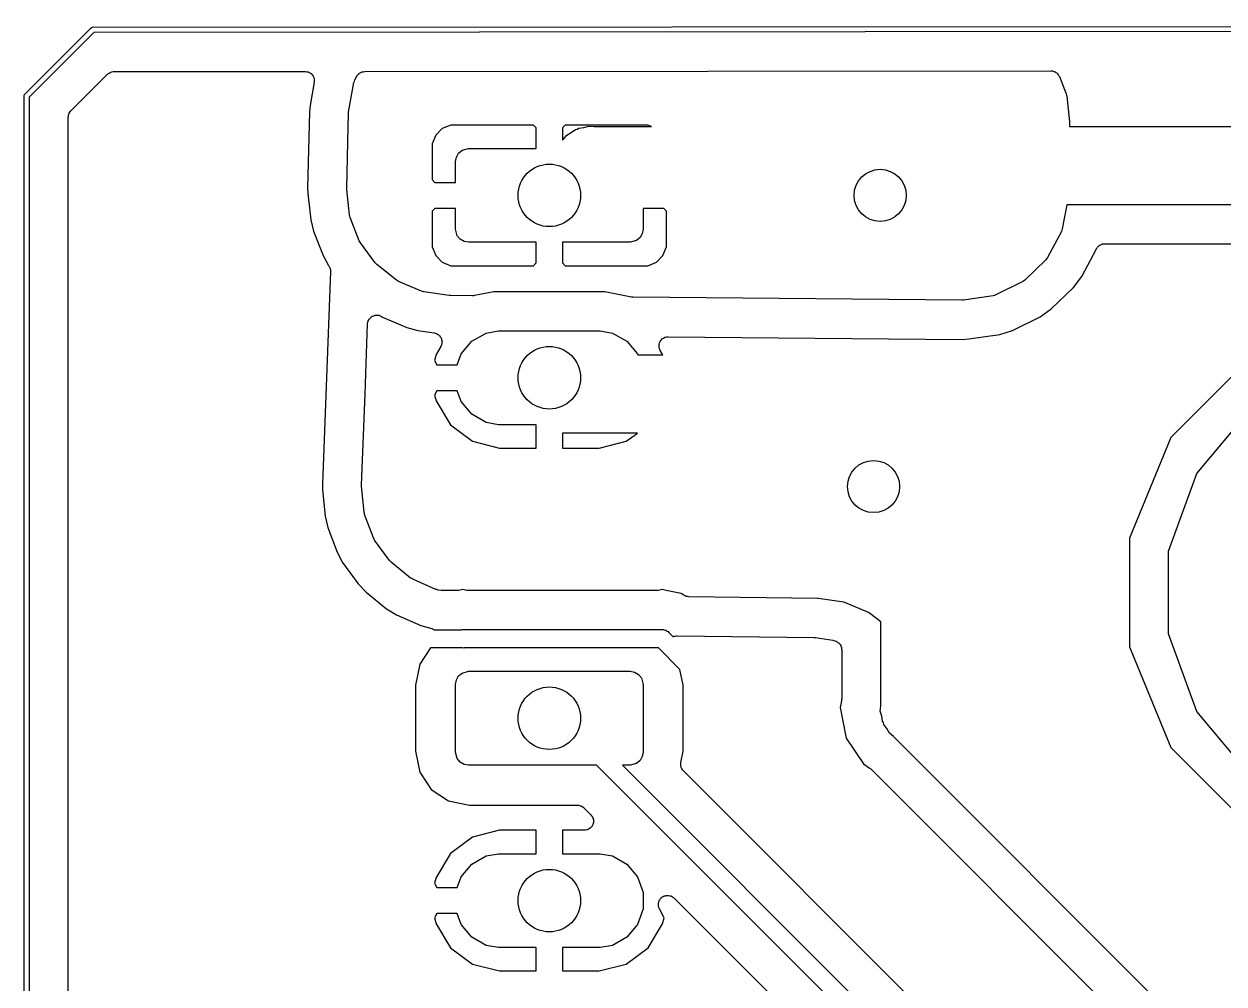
# Model space of a CAD drawing. Extents: x 81 to 161, y -172 to -32.
# Drawn here: x 81.48 to 104.52, y -50.31 to -31.89 of the extents above; entities that cross this region are included whole.
import ezdxf

# ---------------------------------------------------------------- set-up
doc = ezdxf.new("R2010")
doc.units = 0
doc.header["$MEASUREMENT"] = 0
doc.layers.add('BLACK', color=7, linetype='CONTINUOUS')

msp = doc.modelspace()

# ---------------------------------------------------------------- linework, layer by layer
at = {"layer": 'BLACK', "linetype": 'CONTINUOUS'}
for p, q in [((81.5002, -33.2371), (82.7671, -31.9702)), ((82.7671, -31.9702), (82.7713, -31.9651)), ((82.7713, -31.9651), (82.7771, -31.9618)), ((82.7771, -31.9618), (82.7825, -31.958)), ((82.7825, -31.958), (82.7847, -31.9574)), ((82.7847, -31.9574), (82.7866, -31.9563)), ((82.7866, -31.9563), (82.7931, -31.9551)), ((82.7931, -31.9551), (82.7996, -31.9534)), ((82.7996, -31.9534), (82.8062, -31.954)), ((82.8062, -31.954), (160.081, -31.8905)), ((160.063, -31.9905), (82.8247, -32.054)), ((82.8247, -32.054), (81.584, -33.2947)), ((82.3853, -33.5541), (83.0844, -32.8549)), ((83.0844, -32.8549), (83.0907, -32.8506)), ((83.0907, -32.8506), (83.0956, -32.8447)), ((83.0956, -32.8447), (83.1155, -32.8332)), ((83.1155, -32.8332), (83.1342, -32.8201)), ((83.1342, -32.8201), (83.1416, -32.8181)), ((83.1416, -32.8181), (83.1482, -32.8143)), ((83.1482, -32.8143), (83.1708, -32.8103)), ((83.1708, -32.8103), (83.1929, -32.8043)), ((83.1929, -32.8043), (83.2005, -32.805)), ((83.2005, -32.805), (83.208, -32.8037)), ((83.208, -32.8037), (86.8829, -32.8006)), ((86.8829, -32.8006), (86.8834, -32.8007)), ((86.8834, -32.8007), (86.8838, -32.8006)), ((86.8838, -32.8006), (86.9132, -32.806)), ((86.9132, -32.806), (86.9428, -32.8112)), ((86.9428, -32.8112), (86.9432, -32.8114)), ((86.9432, -32.8114), (86.9436, -32.8115)), ((86.9436, -32.8115), (86.9693, -32.8265)), ((86.9693, -32.8265), (86.9954, -32.8415)), ((86.9954, -32.8415), (86.9957, -32.8419)), ((86.9957, -32.8419), (86.9961, -32.8421)), ((86.9961, -32.8421), (87.0152, -32.8651)), ((87.0152, -32.8651), (87.0346, -32.888)), ((87.0346, -32.888), (87.0347, -32.8885)), ((87.0347, -32.8885), (87.035, -32.8888)), ((87.035, -32.8888), (87.0451, -32.917)), ((87.0451, -32.917), (87.0554, -32.9451)), ((87.8345, -32.96), (87.8706, -32.8923)), ((87.8706, -32.8923), (87.8724, -32.89)), ((87.8724, -32.89), (87.8733, -32.8873)), ((87.8733, -32.8873), (87.8911, -32.8662)), ((87.8911, -32.8662), (87.9081, -32.8445)), ((87.9081, -32.8445), (87.9105, -32.843)), ((87.9105, -32.843), (87.9124, -32.8407)), ((87.9124, -32.8407), (87.9363, -32.8269)), ((87.9363, -32.8269), (87.9597, -32.8123)), ((87.9597, -32.8123), (87.9625, -32.8118)), ((87.9625, -32.8118), (87.965, -32.8103)), ((87.965, -32.8103), (87.9921, -32.8055)), ((87.9921, -32.8055), (88.0191, -32.7998)), ((88.0191, -32.7998), (88.022, -32.8002)), ((88.022, -32.8002), (88.0248, -32.7997)), ((88.0248, -32.7997), (101.194, -32.7889)), ((101.194, -32.7889), (101.207, -32.7912)), ((101.207, -32.7912), (101.22, -32.7909)), ((101.22, -32.7909), (101.237, -32.7964)), ((101.237, -32.7964), (101.254, -32.7994)), ((101.254, -32.7994), (101.265, -32.806)), ((101.265, -32.806), (101.278, -32.8103)), ((101.278, -32.8103), (101.292, -32.8211)), ((101.292, -32.8211), (101.307, -32.8297)), ((101.307, -32.8297), (101.315, -32.8399)), ((101.315, -32.8399), (101.325, -32.8482)), ((101.325, -32.8482), (101.334, -32.863)), ((101.334, -32.863), (101.346, -32.8763)), ((101.346, -32.8763), (101.35, -32.8888)), ((101.35, -32.8888), (101.357, -32.9001)), ((101.357, -32.9001), (101.487, -33.2325)), ((87.0553, -33.0068), (86.9743, -33.4543)), ((87.0554, -33.0059), (87.0553, -33.0063)), ((87.0553, -33.0063), (87.0553, -33.0068)), ((87.0554, -32.9451), (87.0554, -32.9456)), ((87.0554, -32.9456), (87.0555, -32.946)), ((87.0555, -32.946), (87.0554, -32.976)), ((87.0554, -32.976), (87.0554, -33.0059)), ((87.7136, -33.5811), (87.8166, -33.0113)), ((87.8166, -33.0113), (87.826, -32.9858)), ((87.826, -32.9858), (87.8345, -32.96)), ((81.4834, -33.2696), (81.4851, -33.2632)), ((81.484, -33.2762), (81.4834, -33.2696)), ((81.484, -170.813), (81.484, -33.2762)), ((81.4851, -33.2632), (81.4863, -33.2566)), ((81.4863, -33.2566), (81.4874, -33.2547)), ((81.4874, -33.2547), (81.488, -33.2525)), ((81.488, -33.2525), (81.4918, -33.2471)), ((81.4918, -33.2471), (81.4951, -33.2414)), ((81.4951, -33.2414), (81.5002, -33.2371)), ((81.584, -33.2947), (81.584, -170.794)), ((101.487, -33.2325), (101.492, -33.2551)), ((101.492, -33.2551), (101.498, -33.2773)), ((101.498, -33.2773), (101.552, -33.7663)), ((82.3406, -33.6405), (82.3446, -33.618)), ((82.3446, -33.618), (82.3484, -33.6113)), ((82.3484, -33.6113), (82.3504, -33.6039)), ((82.3504, -33.6039), (82.3635, -33.5852)), ((82.3635, -33.5852), (82.3749, -33.5654)), ((82.3749, -33.5654), (82.3808, -33.5604)), ((82.3808, -33.5604), (82.3853, -33.5541)), ((86.9612, -33.5839), (86.9275, -35.033)), ((86.9743, -33.4543), (86.9612, -33.5839)), ((87.6982, -34.1506), (87.7108, -33.6081)), ((87.7108, -33.6081), (87.7135, -33.5947)), ((87.7135, -33.5947), (87.7136, -33.5811)), ((82.334, -33.6779), (82.3353, -33.6703)), ((82.334, -170.411), (82.334, -33.6779)), ((82.3347, -33.6626), (82.3406, -33.6405)), ((82.3353, -33.6703), (82.3347, -33.6626)), ((89.6775, -33.829), (89.5121, -33.8975)), ((91.2633, -33.829), (89.6775, -33.829)), ((91.317, -33.8827), (91.2633, -33.829)), ((91.8707, -33.829), (91.817, -33.8827)), ((93.4565, -33.829), (91.8707, -33.829)), ((92.23, -33.8746), (92.3261, -33.8488)), ((92.3261, -33.8488), (92.4252, -33.8575)), ((92.4252, -33.8575), (93.5253, -33.8575)), ((93.5253, -33.8575), (93.4565, -33.829)), ((101.552, -33.7663), (101.551, -33.7779)), ((101.551, -33.7779), (101.553, -33.7894)), ((101.553, -33.7894), (101.551, -33.8575)), ((101.551, -33.8575), (112.172, -33.8575)), ((89.3855, -34.0241), (89.317, -34.1895)), ((89.5121, -33.8975), (89.3855, -34.0241)), ((91.317, -34.279), (91.317, -33.8827)), ((91.817, -33.8827), (91.817, -34.1223)), ((91.839, -34.1003), (91.903, -34.0241)), ((91.903, -34.0241), (91.9891, -33.9744)), ((91.9891, -33.9744), (92.0706, -33.9173)), ((92.0706, -33.9173), (92.103, -33.9086)), ((92.103, -33.9086), (92.132, -33.8919)), ((92.132, -33.8919), (92.23, -33.8746)), ((87.6774, -35.0446), (87.6982, -34.1506)), ((89.317, -34.1895), (89.317, -34.8753)), ((89.8255, -34.3683), (89.892, -34.3125)), ((89.892, -34.3125), (90.017, -34.279)), ((90.017, -34.279), (91.317, -34.279)), ((91.817, -34.1223), (91.839, -34.1003)), ((89.767, -34.529), (89.7821, -34.4435)), ((89.767, -34.929), (89.767, -34.529)), ((89.7821, -34.4435), (89.8255, -34.3683)), ((89.317, -34.8753), (89.3707, -34.929)), ((89.3707, -34.929), (89.767, -34.929)), ((86.9275, -35.033), (86.9322, -35.1434)), ((86.9322, -35.1434), (86.9875, -35.6498)), ((87.6792, -35.0561), (87.6774, -35.0446)), ((87.6784, -35.0677), (87.6792, -35.0561)), ((87.7179, -35.4293), (87.6784, -35.0677)), ((87.7318, -35.5567), (87.7179, -35.4293)), ((89.3707, -35.429), (89.317, -35.4827)), ((89.767, -35.429), (89.3707, -35.429)), ((89.767, -35.829), (89.767, -35.429)), ((93.367, -35.429), (93.367, -35.829)), ((93.7633, -35.429), (93.367, -35.429)), ((93.817, -35.4827), (93.7633, -35.429)), ((101.498, -35.3575), (101.413, -35.8227)), ((111.894, -35.3575), (101.498, -35.3575)), ((86.9875, -35.6498), (87.0401, -35.8639)), ((87.7383, -35.5789), (87.7318, -35.5567)), ((87.7428, -35.6015), (87.7383, -35.5789)), ((87.9178, -36.0487), (87.7428, -35.6015)), ((89.317, -35.4827), (89.317, -36.1685)), ((93.817, -36.1685), (93.817, -35.4827)), ((87.0401, -35.8639), (87.2237, -36.3329)), ((89.8005, -35.954), (89.767, -35.829)), ((93.3519, -35.9145), (93.3085, -35.9897)), ((93.367, -35.829), (93.3519, -35.9145)), ((101.396, -35.874), (101.129, -36.3727)), ((101.404, -35.8482), (101.396, -35.874)), ((101.413, -35.8227), (101.404, -35.8482)), ((87.9298, -36.0684), (87.9178, -36.0487)), ((87.9401, -36.0891), (87.9298, -36.0684)), ((88.2258, -36.4751), (87.9401, -36.0891)), ((89.8563, -36.0205), (89.8005, -35.954)), ((89.9315, -36.0639), (89.8563, -36.0205)), ((90.017, -36.079), (89.9315, -36.0639)), ((91.317, -36.079), (90.017, -36.079)), ((91.317, -36.4753), (91.317, -36.079)), ((93.117, -36.079), (91.817, -36.079)), ((91.817, -36.079), (91.817, -36.4753)), ((93.242, -36.0455), (93.117, -36.079)), ((93.3085, -35.9897), (93.242, -36.0455)), ((102.09, -36.172), (102.102, -36.1611)), ((102.102, -36.1611), (102.113, -36.1484)), ((102.113, -36.1484), (102.125, -36.1414)), ((102.125, -36.1414), (102.136, -36.1322)), ((102.136, -36.1322), (102.151, -36.1263)), ((102.151, -36.1263), (102.166, -36.1181)), ((102.166, -36.1181), (102.179, -36.1156)), ((102.179, -36.1156), (102.193, -36.1106)), ((102.193, -36.1106), (102.209, -36.1104)), ((102.209, -36.1104), (102.225, -36.1075)), ((102.225, -36.1075), (111.511, -36.1075)), ((87.2237, -36.3329), (87.3303, -36.5258)), ((89.317, -36.1685), (89.3855, -36.3339)), ((89.3855, -36.3339), (89.5121, -36.4605)), ((93.6219, -36.4605), (93.7485, -36.3339)), ((93.7485, -36.3339), (93.817, -36.1685)), ((101.129, -36.3727), (101.113, -36.394)), ((101.785, -36.738), (102.07, -36.2029)), ((102.07, -36.2029), (102.072, -36.2007)), ((102.072, -36.2007), (102.074, -36.195)), ((102.074, -36.195), (102.083, -36.1842)), ((102.083, -36.1842), (102.09, -36.172)), ((87.3303, -36.5258), (87.3331, -36.5296)), ((87.3331, -36.5296), (87.3458, -36.555)), ((87.3458, -36.555), (87.3591, -36.5801)), ((87.3591, -36.5801), (87.3593, -36.5822)), ((87.3593, -36.5822), (87.3602, -36.584)), ((87.3602, -36.584), (87.3635, -36.6122)), ((87.3635, -36.6122), (87.3673, -36.6404)), ((88.2426, -36.491), (88.2258, -36.4751)), ((88.2579, -36.5082), (88.2426, -36.491)), ((88.6345, -36.8063), (88.2579, -36.5082)), ((89.5121, -36.4605), (89.6775, -36.529)), ((89.6775, -36.529), (91.2633, -36.529)), ((91.2633, -36.529), (91.317, -36.4753)), ((91.817, -36.4753), (91.8707, -36.529)), ((91.8707, -36.529), (93.4565, -36.529)), ((93.4565, -36.529), (93.6219, -36.4605)), ((101.097, -36.416), (100.691, -36.8092)), ((101.113, -36.394), (101.097, -36.416)), ((87.3673, -36.6404), (87.2126, -40.716)), ((88.6548, -36.8172), (88.6345, -36.8063)), ((88.6741, -36.8299), (88.6548, -36.8172)), ((89.1154, -37.0193), (88.6741, -36.8299)), ((100.646, -36.8404), (100.139, -37.0902)), ((100.668, -36.8243), (100.646, -36.8404)), ((100.691, -36.8092), (100.668, -36.8243)), ((101.628, -36.9452), (101.785, -36.738)), ((89.1379, -37.0246), (89.1154, -37.0193)), ((89.1598, -37.0317), (89.1379, -37.0246)), ((89.6468, -37.101), (89.1598, -37.0317)), ((90.5045, -37.029), (90.1311, -37.1033)), ((92.6295, -37.029), (90.5045, -37.029)), ((93.1449, -37.1315), (92.6295, -37.029)), ((101.202, -37.3576), (101.628, -36.9452)), ((89.6584, -37.1006), (89.6468, -37.101)), ((89.6698, -37.1027), (89.6584, -37.1006)), ((90.0954, -37.1066), (89.6698, -37.1027)), ((90.1132, -37.1037), (90.0954, -37.1066)), ((90.1311, -37.1033), (90.1132, -37.1037)), ((93.1613, -37.1319), (93.1449, -37.1315)), ((93.1775, -37.1349), (93.1613, -37.1319)), ((99.4874, -37.1928), (93.1775, -37.1349)), ((99.5009, -37.1905), (99.4874, -37.1928)), ((99.5145, -37.1909), (99.5009, -37.1905)), ((100.087, -37.1064), (99.5145, -37.1909)), ((100.113, -37.0978), (100.087, -37.1064)), ((100.139, -37.0902), (100.113, -37.0978)), ((88.1077, -37.5609), (88.1221, -37.5366)), ((88.1221, -37.5366), (88.1238, -37.5352)), ((88.1238, -37.5352), (88.1249, -37.5334)), ((88.1249, -37.5334), (88.1473, -37.516)), ((88.1473, -37.516), (88.1692, -37.4982)), ((88.1692, -37.4982), (88.1712, -37.4975)), ((88.1712, -37.4975), (88.1729, -37.4961)), ((88.1729, -37.4961), (88.1999, -37.4875)), ((88.1999, -37.4875), (88.2266, -37.4782)), ((88.2266, -37.4782), (88.2288, -37.4782)), ((88.2288, -37.4782), (88.2308, -37.4775)), ((88.2308, -37.4775), (88.2591, -37.4786)), ((88.2591, -37.4786), (88.2874, -37.479)), ((88.2874, -37.479), (88.2894, -37.4798)), ((88.2894, -37.4798), (88.2915, -37.4798)), ((88.2915, -37.4798), (88.3177, -37.4905)), ((88.3177, -37.4905), (88.3442, -37.5006)), ((88.3442, -37.5006), (88.3675, -37.5145)), ((88.3675, -37.5145), (88.8303, -37.7131)), ((100.458, -37.7691), (100.99, -37.507)), ((100.99, -37.507), (101.202, -37.3576)), ((88.0288, -38.9847), (88.0797, -37.6443)), ((88.0797, -37.6443), (88.0857, -37.6166)), ((88.0857, -37.6166), (88.091, -37.5888)), ((88.091, -37.5888), (88.0921, -37.5869)), ((88.0921, -37.5869), (88.0926, -37.5849)), ((88.0926, -37.5849), (88.1077, -37.5609)), ((88.8303, -37.7131), (89.0426, -37.7726)), ((89.0426, -37.7726), (89.3583, -37.8175)), ((100.211, -37.8463), (100.458, -37.7691)), ((89.3583, -37.8175), (89.3769, -37.8236)), ((89.3769, -37.8236), (89.3962, -37.8273)), ((89.3962, -37.8273), (89.4056, -37.833)), ((89.4056, -37.833), (89.416, -37.8364)), ((89.416, -37.8364), (89.4315, -37.8485)), ((89.4315, -37.8485), (89.4483, -37.8585)), ((89.4483, -37.8585), (89.4552, -37.8671)), ((89.4552, -37.8671), (89.4639, -37.8739)), ((89.4639, -37.8739), (89.4742, -37.8905)), ((89.4742, -37.8905), (89.4866, -37.9057)), ((89.4866, -37.9057), (89.4902, -37.9161)), ((89.4902, -37.9161), (89.496, -37.9255)), ((89.496, -37.9255), (89.5, -37.9446)), ((89.5, -37.9446), (89.5064, -37.9632)), ((89.5058, -38.0043), (89.5055, -38.0239)), ((89.5085, -37.9849), (89.5058, -38.0043)), ((89.5064, -37.9632), (89.5063, -37.9742)), ((89.5063, -37.9742), (89.5085, -37.9849)), ((89.8756, -38.2221), (90.0796, -37.9789)), ((90.0796, -37.9789), (90.3544, -37.8202)), ((90.3544, -37.8202), (90.5883, -37.779)), ((90.5883, -37.779), (92.5457, -37.779)), ((92.5457, -37.779), (92.7796, -37.8202)), ((92.7796, -37.8202), (93.0544, -37.9789)), ((93.0544, -37.9789), (93.2584, -38.2221)), ((93.6833, -38.0077), (93.6925, -37.981)), ((93.6925, -37.981), (93.694, -37.9793)), ((93.694, -37.9793), (93.6948, -37.9772)), ((93.6948, -37.9772), (93.7131, -37.9557)), ((93.7131, -37.9557), (93.7308, -37.9339)), ((93.7308, -37.9339), (93.7328, -37.9327)), ((93.7328, -37.9327), (93.7343, -37.931)), ((93.7343, -37.931), (93.7588, -37.9171)), ((93.7588, -37.9171), (93.783, -37.9026)), ((93.783, -37.9026), (93.7852, -37.9022)), ((93.7852, -37.9022), (93.7872, -37.9011)), ((93.7872, -37.9011), (93.815, -37.8964)), ((93.815, -37.8964), (93.8426, -37.8911)), ((93.8426, -37.8911), (93.8449, -37.8914)), ((93.8449, -37.8914), (93.8471, -37.8911)), ((93.8471, -37.8911), (99.4873, -37.9428)), ((99.4873, -37.9428), (99.6173, -37.9339)), ((99.6173, -37.9339), (100.211, -37.8463)), ((89.3919, -38.234), (89.3614, -38.3458)), ((89.4837, -38.0807), (89.3919, -38.234)), ((89.4907, -38.0624), (89.4837, -38.0807)), ((89.5, -38.0451), (89.4907, -38.0624)), ((89.5015, -38.0342), (89.5, -38.0451)), ((89.5055, -38.0239), (89.5015, -38.0342)), ((89.8002, -38.429), (89.8756, -38.2221)), ((93.2584, -38.2221), (93.2646, -38.239)), ((93.6727, -38.0385), (93.6734, -38.0364)), ((93.6731, -38.0667), (93.6727, -38.0385)), ((93.6729, -38.0949), (93.6731, -38.0667)), ((93.6736, -38.097), (93.6729, -38.0949)), ((93.6734, -38.0341), (93.6833, -38.0077)), ((93.6734, -38.0364), (93.6734, -38.0341)), ((93.6737, -38.0993), (93.6736, -38.097)), ((93.6838, -38.1256), (93.6737, -38.0993)), ((93.6932, -38.1522), (93.6838, -38.1256)), ((93.6946, -38.1539), (93.6932, -38.1522)), ((93.6954, -38.156), (93.6946, -38.1539)), ((93.7421, -38.234), (93.6954, -38.156)), ((93.7435, -38.239), (93.7421, -38.234)), ((89.3614, -38.3458), (89.4055, -38.429)), ((89.4055, -38.429), (89.8002, -38.429)), ((93.2646, -38.239), (93.7435, -38.239)), ((104.976, -38.3483), (103.499, -39.8251)), ((87.9622, -40.7386), (88.0288, -38.9847)), ((89.4055, -38.929), (89.3614, -39.0122)), ((89.3614, -39.0122), (89.3919, -39.124)), ((89.3919, -39.124), (89.6678, -39.5845)), ((89.8002, -38.929), (89.4055, -38.929)), ((89.8756, -39.1359), (89.8002, -38.929)), ((90.0796, -39.3791), (89.8756, -39.1359)), ((90.3544, -39.5378), (90.0796, -39.3791)), ((103.993, -40.5143), (105.013, -39.2986)), ((89.6678, -39.5845), (90.0904, -39.8979)), ((90.5883, -39.579), (90.3544, -39.5378)), ((91.317, -39.579), (90.5883, -39.579)), ((91.317, -40.029), (91.317, -39.579)), ((91.817, -39.739), (91.817, -40.029)), ((93.2578, -39.739), (91.817, -39.739)), ((93.0436, -39.8979), (93.2578, -39.739)), ((103.499, -39.8251), (102.7, -41.7547)), ((90.0904, -39.8979), (90.6136, -40.029)), ((90.6136, -40.029), (91.317, -40.029)), ((91.817, -40.029), (92.5204, -40.029)), ((92.5204, -40.029), (93.0436, -39.8979)), ((103.45, -42.0055), (103.993, -40.5143)), ((87.2126, -40.716), (87.2157, -40.8272)), ((87.9638, -40.7502), (87.9622, -40.7386)), ((87.9629, -40.7619), (87.9638, -40.7502)), ((88.0099, -41.2549), (87.9629, -40.7619)), ((87.2157, -40.8272), (87.2644, -41.3377)), ((87.2644, -41.3377), (87.3145, -41.5539)), ((88.0161, -41.2772), (88.0099, -41.2549)), ((88.0204, -41.3001), (88.0161, -41.2772)), ((88.1911, -41.7524), (88.0204, -41.3001)), ((87.3145, -41.5539), (87.4936, -42.0283)), ((88.203, -41.7724), (88.1911, -41.7524)), ((88.2131, -41.7932), (88.203, -41.7724)), ((88.4967, -42.1848), (88.2131, -41.7932)), ((102.7, -41.7547), (102.7, -43.8433)), ((87.4936, -42.0283), (87.5988, -42.2237)), ((103.45, -43.5925), (103.45, -42.0055)), ((87.5988, -42.2237), (87.8962, -42.6343)), ((88.5134, -42.201), (88.4967, -42.1848)), ((88.5287, -42.2184), (88.5134, -42.201)), ((88.9053, -42.5217), (88.5287, -42.2184)), ((88.9256, -42.5329), (88.9053, -42.5217)), ((88.9449, -42.5458), (88.9256, -42.5329)), ((89.3879, -42.7394), (88.9449, -42.5458)), ((87.8962, -42.6343), (88.0491, -42.7952)), ((88.0491, -42.7952), (88.444, -43.1132)), ((89.4105, -42.7448), (89.3879, -42.7394)), ((89.4326, -42.7522), (89.4105, -42.7448)), ((89.4935, -42.7611), (89.4326, -42.7522)), ((89.5063, -42.7608), (89.4935, -42.7611)), ((89.519, -42.763), (89.5063, -42.7608)), ((89.7951, -42.763), (89.519, -42.763)), ((89.8121, -42.76), (89.7951, -42.763)), ((89.8293, -42.7596), (89.8121, -42.76)), ((89.9086, -42.7439), (89.8293, -42.7596)), ((89.9828, -42.7586), (89.9086, -42.7439)), ((89.9999, -42.759), (89.9828, -42.7586)), ((90.0169, -42.762), (89.9999, -42.759)), ((93.6251, -42.762), (90.0169, -42.762)), ((93.642, -42.759), (93.6251, -42.762)), ((93.6592, -42.7586), (93.642, -42.759)), ((93.7334, -42.7439), (93.6592, -42.7586)), ((93.8076, -42.7586), (93.7334, -42.7439)), ((94.0944, -42.8157), (93.8076, -42.7586)), ((94.1506, -42.8532), (94.0944, -42.8157)), ((94.1687, -42.8612), (94.1506, -42.8532)), ((94.1858, -42.8714), (94.1687, -42.8612)), ((94.1964, -42.8734), (94.1858, -42.8714)), ((94.2062, -42.8777), (94.1964, -42.8734)), ((94.226, -42.879), (94.2062, -42.8777)), ((94.2455, -42.8827), (94.226, -42.879)), ((96.7174, -42.9152), (94.2455, -42.8827)), ((96.7286, -42.9161), (96.7174, -42.9152)), ((97.2201, -42.9863), (96.7286, -42.9161)), ((97.2417, -42.9923), (97.2201, -42.9863)), ((97.6939, -43.1831), (97.2417, -42.9923)), ((88.444, -43.1132), (88.6338, -43.2283)), ((88.6338, -43.2283), (89.0984, -43.4313)), ((97.7132, -43.1944), (97.6939, -43.1831)), ((97.929, -43.3607), (97.7132, -43.1944)), ((89.0984, -43.4313), (89.309, -43.4917)), ((89.309, -43.4917), (89.3231, -43.4986)), ((89.3231, -43.4986), (89.3382, -43.503)), ((89.3382, -43.503), (89.3502, -43.5118)), ((89.3502, -43.5118), (89.3527, -43.513)), ((89.3527, -43.513), (89.8818, -43.513)), ((89.8818, -43.513), (89.8931, -43.51)), ((89.8931, -43.51), (89.9162, -43.512)), ((89.9162, -43.512), (93.7258, -43.512)), ((93.7258, -43.512), (93.7489, -43.51)), ((93.7489, -43.51), (93.7713, -43.516)), ((93.7713, -43.516), (93.7942, -43.52)), ((93.7942, -43.52), (93.801, -43.5239)), ((93.801, -43.5239), (93.8085, -43.5259)), ((93.8085, -43.5259), (93.8276, -43.5393)), ((97.929, -44.9748), (97.929, -43.3607)), ((93.8276, -43.5393), (93.8477, -43.5509)), ((93.8477, -43.5509), (93.8626, -43.5687)), ((93.8626, -43.5687), (93.9423, -43.6484)), ((93.9423, -43.6484), (93.948, -43.6446)), ((93.948, -43.6446), (93.9547, -43.643)), ((93.9547, -43.643), (93.9607, -43.6396)), ((93.9607, -43.6396), (93.9841, -43.6358)), ((93.9841, -43.6358), (94.007, -43.6302)), ((94.007, -43.6302), (94.0139, -43.6309)), ((94.0139, -43.6309), (94.0207, -43.6298)), ((94.0207, -43.6298), (96.6535, -43.6645)), ((96.6535, -43.6645), (96.6647, -43.6666)), ((96.6647, -43.6666), (96.676, -43.6662)), ((96.676, -43.6662), (97.0067, -43.7134)), ((97.0067, -43.7134), (97.0281, -43.7204)), ((97.0281, -43.7204), (97.05, -43.7254)), ((97.05, -43.7254), (97.072, -43.7347)), ((97.072, -43.7347), (97.0812, -43.7407)), ((97.0812, -43.7407), (97.0915, -43.7444)), ((97.0915, -43.7444), (97.1066, -43.7571)), ((97.1066, -43.7571), (97.1231, -43.7677)), ((103.993, -45.0837), (103.45, -43.5925)), ((89.2871, -43.863), (89.0795, -44.1737)), ((89.8999, -43.863), (89.2871, -43.863)), ((89.923, -43.865), (89.8999, -43.863)), ((89.9343, -43.862), (89.923, -43.865)), ((93.661, -43.862), (89.9343, -43.862)), ((94.0748, -44.2758), (93.661, -43.862)), ((97.1231, -43.7677), (97.1297, -43.7764)), ((97.1297, -43.7764), (97.1381, -43.7835)), ((97.1381, -43.7835), (97.1479, -43.8005)), ((97.1479, -43.8005), (97.1598, -43.8162)), ((97.1598, -43.8162), (97.163, -43.8266)), ((97.163, -43.8266), (97.1684, -43.8361)), ((97.1684, -43.8361), (97.1719, -43.8555)), ((97.1719, -43.8555), (97.1776, -43.8743)), ((97.1776, -43.8743), (97.1771, -43.8852)), ((97.1771, -43.8852), (97.179, -43.896)), ((97.179, -43.896), (97.179, -44.8425)), ((102.7, -43.8433), (103.499, -45.7729)), ((89.0795, -44.1737), (88.9989, -44.5792)), ((89.7821, -44.4765), (89.8255, -44.4013)), ((89.8255, -44.4013), (89.892, -44.3455)), ((89.892, -44.3455), (90.017, -44.312)), ((90.017, -44.312), (93.117, -44.312)), ((93.117, -44.312), (93.2025, -44.3271)), ((93.2025, -44.3271), (93.2777, -44.3705)), ((93.2777, -44.3705), (93.3335, -44.437)), ((93.3335, -44.437), (93.367, -44.562)), ((94.1351, -44.5792), (94.0748, -44.2758)), ((88.9989, -44.5792), (88.9989, -45.8448)), ((89.767, -44.562), (89.7821, -44.4765)), ((89.767, -45.862), (89.767, -44.562)), ((93.367, -44.562), (93.367, -45.862)), ((94.1351, -45.8448), (94.1351, -44.5792)), ((97.1756, -44.8767), (97.1496, -45.0075)), ((97.176, -44.8595), (97.1756, -44.8767)), ((97.179, -44.8425), (97.176, -44.8595)), ((97.1496, -45.0075), (97.266, -45.5928)), ((97.9203, -45.0739), (97.929, -44.9748)), ((97.9461, -45.17), (97.9203, -45.0739)), ((105.013, -46.2994), (103.993, -45.0837)), ((97.9634, -45.268), (97.9461, -45.17)), ((97.9801, -45.297), (97.9634, -45.268)), ((97.9888, -45.3294), (97.9801, -45.297)), ((98.0459, -45.4109), (97.9888, -45.3294)), ((97.266, -45.5928), (97.5976, -46.0889)), ((98.0956, -45.497), (98.0459, -45.4109)), ((98.1718, -45.561), (98.0956, -45.497)), ((110.613, -58.0017), (98.1718, -45.561)), ((103.499, -45.7729), (104.976, -47.2497)), ((88.9989, -45.8448), (89.0795, -46.2503)), ((89.8005, -45.987), (89.767, -45.862)), ((89.8563, -46.0535), (89.8005, -45.987)), ((89.9315, -46.0969), (89.8563, -46.0535)), ((93.3085, -46.0227), (93.242, -46.0785)), ((93.3519, -45.9475), (93.3085, -46.0227)), ((93.367, -45.862), (93.3519, -45.9475)), ((94.0909, -46.089), (94.0914, -46.0643)), ((94.0914, -46.0643), (94.1351, -45.8448)), ((89.0795, -46.2503), (89.2995, -46.5795)), ((90.017, -46.112), (89.9315, -46.0969)), ((92.4735, -46.112), (90.017, -46.112)), ((110.823, -64.4615), (92.4735, -46.112)), ((93.117, -46.112), (92.9685, -46.112)), ((92.9685, -46.112), (111.116, -64.2599)), ((93.242, -46.0785), (93.117, -46.112)), ((94.0888, -46.1137), (94.0909, -46.089)), ((94.0902, -46.1193), (94.0888, -46.1137)), ((94.0901, -46.1251), (94.0902, -46.1193)), ((94.0981, -46.1485), (94.0901, -46.1251)), ((94.1045, -46.1724), (94.0981, -46.1485)), ((94.1078, -46.1771), (94.1045, -46.1724)), ((94.1097, -46.1826), (94.1078, -46.1771)), ((94.1251, -46.2019), (94.1097, -46.1826)), ((94.1393, -46.2222), (94.1251, -46.2019)), ((109.105, -61.188), (94.1393, -46.2222)), ((97.5976, -46.0889), (97.7085, -46.1631)), ((97.7085, -46.1631), (97.7209, -46.1749)), ((97.7209, -46.1749), (97.735, -46.1848)), ((97.735, -46.1848), (109.989, -58.4385)), ((89.2995, -46.5795), (89.6287, -46.7995)), ((89.6287, -46.7995), (90.0342, -46.8801)), ((90.0342, -46.8801), (92.1085, -46.8801)), ((92.1085, -46.8801), (92.1161, -46.8815)), ((92.1161, -46.8815), (92.1237, -46.8808)), ((92.1237, -46.8808), (92.1458, -46.8867)), ((92.1458, -46.8867), (92.1683, -46.8907)), ((92.1683, -46.8907), (92.175, -46.8945)), ((92.175, -46.8945), (92.1824, -46.8965)), ((92.1824, -46.8965), (92.2012, -46.9096)), ((92.2012, -46.9096), (92.221, -46.9211)), ((92.221, -46.9211), (92.2259, -46.927)), ((92.2259, -46.927), (92.2322, -46.9314)), ((92.2322, -46.9314), (92.3641, -47.0633)), ((92.3641, -47.0633), (92.3772, -47.082)), ((92.3772, -47.082), (92.3919, -47.0995)), ((92.3919, -47.0995), (92.3946, -47.1067)), ((92.3946, -47.1067), (92.399, -47.113)), ((92.399, -47.113), (92.4049, -47.1351)), ((92.4049, -47.1351), (92.4127, -47.1566)), ((92.4127, -47.2174), (92.4101, -47.2246)), ((92.4127, -47.1566), (92.4127, -47.1643)), ((92.4127, -47.1643), (92.4147, -47.1717)), ((92.4147, -47.1717), (92.4127, -47.1945)), ((92.4127, -47.1945), (92.4127, -47.2174)), ((90.6136, -47.362), (90.0904, -47.4931)), ((91.317, -47.362), (90.6136, -47.362)), ((91.317, -47.812), (91.317, -47.362)), ((92.2404, -47.362), (91.817, -47.362)), ((91.817, -47.362), (91.817, -47.812)), ((92.2629, -47.358), (92.2404, -47.362)), ((92.2857, -47.356), (92.2629, -47.358)), ((92.2926, -47.3528), (92.2857, -47.356)), ((92.3002, -47.3514), (92.2926, -47.3528)), ((92.32, -47.34), (92.3002, -47.3514)), ((92.3407, -47.3304), (92.32, -47.34)), ((92.3462, -47.3249), (92.3407, -47.3304)), ((92.3529, -47.3211), (92.3462, -47.3249)), ((92.3676, -47.3035), (92.3529, -47.3211)), ((92.3837, -47.2874), (92.3676, -47.3035)), ((92.387, -47.2804), (92.3837, -47.2874)), ((92.3919, -47.2745), (92.387, -47.2804)), ((92.3997, -47.253), (92.3919, -47.2745)), ((92.4094, -47.2323), (92.3997, -47.253)), ((92.4101, -47.2246), (92.4094, -47.2323)), ((90.0904, -47.4931), (89.6678, -47.8065)), ((89.6678, -47.8065), (89.3919, -48.267)), ((90.0796, -48.0119), (90.3544, -47.8532)), ((90.3544, -47.8532), (90.5883, -47.812)), ((90.5883, -47.812), (91.317, -47.812)), ((91.817, -47.812), (92.5457, -47.812)), ((92.5457, -47.812), (92.7796, -47.8532)), ((92.7796, -47.8532), (93.0544, -48.0119)), ((89.8756, -48.2551), (90.0796, -48.0119)), ((93.0544, -48.0119), (93.2584, -48.2551)), ((89.3919, -48.267), (89.3614, -48.3788)), ((89.8002, -48.462), (89.8756, -48.2551)), ((93.2584, -48.2551), (93.367, -48.5533)), ((89.3614, -48.3788), (89.4055, -48.462)), ((89.4055, -48.462), (89.8002, -48.462)), ((93.367, -48.5533), (93.367, -48.8707)), ((93.6604, -48.8112), (93.6614, -48.7839)), ((93.6614, -48.8142), (93.6604, -48.8112)), ((93.6614, -48.7566), (93.6624, -48.7536)), ((93.6614, -48.7839), (93.6614, -48.7566)), ((93.6614, -48.8174), (93.6614, -48.8142)), ((93.6707, -48.843), (93.6614, -48.8174)), ((93.6624, -48.7536), (93.6625, -48.7505)), ((93.6625, -48.7505), (93.6728, -48.7252)), ((93.6728, -48.7252), (93.6821, -48.6995)), ((93.6821, -48.6995), (93.6842, -48.6971)), ((93.6842, -48.6971), (93.6854, -48.6942)), ((93.6854, -48.6942), (93.7036, -48.6739)), ((93.7036, -48.6739), (93.7212, -48.6529)), ((93.7212, -48.6529), (93.7239, -48.6514)), ((93.7239, -48.6514), (93.7261, -48.649)), ((93.7261, -48.649), (93.7502, -48.6362)), ((93.7502, -48.6362), (93.7738, -48.6226)), ((93.7738, -48.6226), (93.777, -48.622)), ((93.777, -48.622), (93.7797, -48.6205)), ((93.7797, -48.6205), (93.7938, -48.6186)), ((93.7938, -48.6186), (93.7951, -48.618)), ((93.7951, -48.618), (93.8031, -48.6173)), ((93.8031, -48.6173), (93.8068, -48.6167)), ((93.8068, -48.6167), (93.8337, -48.612)), ((93.8337, -48.612), (93.8404, -48.612)), ((93.8404, -48.612), (93.8479, -48.6133)), ((93.8479, -48.6133), (93.8556, -48.6127)), ((93.8556, -48.6127), (93.8777, -48.6186)), ((93.8777, -48.6186), (93.9002, -48.6226)), ((93.9002, -48.6226), (93.9069, -48.6264)), ((93.9069, -48.6264), (93.9143, -48.6284)), ((93.9143, -48.6284), (93.9331, -48.6415)), ((93.9331, -48.6415), (93.9529, -48.6529)), ((93.9529, -48.6529), (93.9578, -48.6588)), ((93.9578, -48.6588), (93.9641, -48.6633)), ((93.9641, -48.6633), (110.022, -64.7209)), ((89.4055, -48.962), (89.3614, -49.0452)), ((89.3614, -49.0452), (89.3919, -49.157)), ((89.8002, -48.962), (89.4055, -48.962)), ((89.8756, -49.1689), (89.8002, -48.962)), ((93.367, -48.8707), (93.2584, -49.1689)), ((93.6791, -48.869), (93.6707, -48.843)), ((93.7726, -49.0452), (93.6791, -48.869)), ((93.7421, -49.157), (93.7726, -49.0452)), ((89.3919, -49.157), (89.6678, -49.6175)), ((90.0796, -49.4121), (89.8756, -49.1689)), ((93.2584, -49.1689), (93.0544, -49.4121)), ((93.4662, -49.6175), (93.7421, -49.157)), ((90.3544, -49.5708), (90.0796, -49.4121)), ((93.0544, -49.4121), (92.7796, -49.5708)), ((89.6678, -49.6175), (90.0904, -49.9309)), ((90.5883, -49.612), (90.3544, -49.5708)), ((91.317, -49.612), (90.5883, -49.612)), ((91.317, -50.062), (91.317, -49.612)), ((92.5457, -49.612), (91.817, -49.612)), ((91.817, -49.612), (91.817, -50.062)), ((92.7796, -49.5708), (92.5457, -49.612)), ((93.0436, -49.9309), (93.4662, -49.6175)), ((90.0904, -49.9309), (90.6136, -50.062)), ((92.5204, -50.062), (93.0436, -49.9309)), ((90.6136, -50.062), (91.317, -50.062)), ((91.817, -50.062), (92.5204, -50.062))]:
    msp.add_line(p, q, dxfattribs=at)
at = {"layer": 'BLACK'}
for centre, radius in [((91.567, -35.179), 0.6), ((91.567, -35.179), 0.6), ((97.917, -35.179), 0.5), ((91.567, -38.679), 0.6), ((91.567, -38.679), 0.6), ((97.79, -40.767), 0.5), ((91.567, -45.212), 0.6), ((91.567, -45.212), 0.6), ((91.567, -48.712), 0.6), ((91.567, -48.712), 0.6)]:
    msp.add_circle(centre, radius, dxfattribs=at)

doc.saveas('drawing.dxf')
